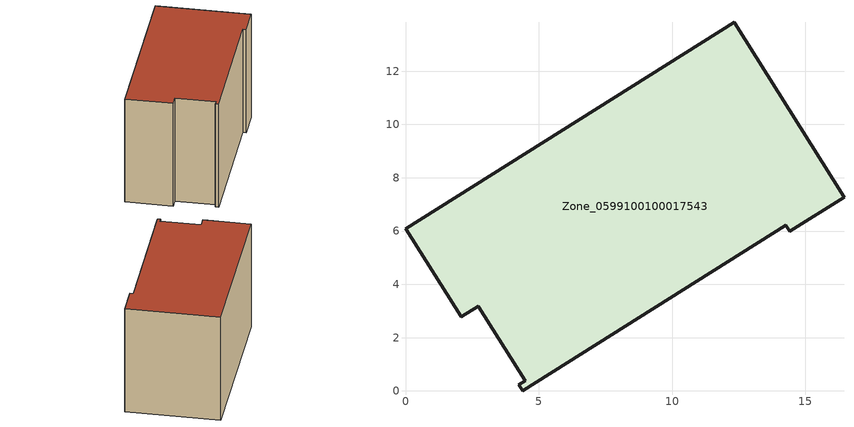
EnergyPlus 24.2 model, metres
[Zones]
Zone_0599100100017543
 floor ground (C_G): 4.5,0.38 2.73,3.18 2.1,2.78 0,6.09 12.33,13.84 16.45,7.27 14.41,5.99 14.27,6.22 4.39,0 4.25,0.23 z0
 wall outside (C_F): 14.41,5.99 16.45,7.27 12.33,13.84 0,6.09 2.1,2.78 2.73,3.18 4.5,0.38 4.25,0.23 4.39,0 14.27,6.22 14.41,5.99 z0:9.55
 roof outside (C_R): 14.27,6.22 14.41,5.99 16.45,7.27 12.33,13.84 0,6.09 2.1,2.78 2.73,3.18 4.5,0.38 4.25,0.23 4.39,0 z9.55
[BUILDING]
Pand.0599100100017543: North Axis=0; Terrain=City; Loads Convergence Tolerance Value=0.04; Temperature Convergence Tolerance Value=0.4; Solar Distribution=FullExterior; Maximum Number of Warmup Days=25; Minimum Number of Warmup Days=1
[Site:Location]
Rotterdam.The.Hague.AP_ZH_NLD Design_Conditions: Latitude=51.96; Longitude=4.45; Time Zone=1; Elevation=-4.5
[SITE:GROUNDTEMPERATURE:BUILDINGSURFACE]
18, 18, 18, 18, 18, 18, 18, 18, 18, 18, 18, 18
[MATERIAL] Thermal Absorptance=0.9; Solar Absorptance=0.7; Visible Absorptance=0.7
Name | Roughness | Thickness | Conductivity | Density | Specific Heat
G.TI.2015-2018 | MediumSmooth | 0.15 | 0.0428571 | 540 | 1210
F.TI.2015-2018 | Rough | 0.3 | 0.0666667 | 1920 | 840
R.TI.2015-2018 | MediumRough | 0.2 | 0.0333333 | 1500 | 1000
[CONSTRUCTION]
C_G: G.TI.2015-2018
C_F: F.TI.2015-2018
C_R: R.TI.2015-2018
[ZONE]
Zone_0599100100017543: Type=1; Multiplier=1; Ceiling Height=Autocalculate; Volume=Autocalculate; Floor Area=autocalculate; Part of Total Floor Area=Yes
[ZONEINFILTRATION:DESIGNFLOWRATE]
Infil_Zone_0599100100017543: Zone or ZoneList or Space or SpaceList=Zone_0599100100017543; Schedule=AlwaysOn; Design Flow Rate Calculation Method=Flow/Area; Flow Rate per Floor Area=0.0015; Constant Term Coefficient=1; Temperature Term Coefficient=0; Velocity Term Coefficient=0; Velocity Squared Term Coefficient=0
[HVACTEMPLATE:ZONE:IDEALLOADSAIRSYSTEM]
Zone_0599100100017543: Maximum Heating Supply Air Temperature=50; Minimum Cooling Supply Air Temperature=13; Maximum Heating Supply Air Humidity Ratio=0.0156; Minimum Cooling Supply Air Humidity Ratio=0.0077; Heating Limit=NoLimit; Cooling Limit=NoLimit; Dehumidification Control Type=ConstantSensibleHeatRatio; Cooling Sensible Heat Ratio=0.7; Dehumidification Setpoint=60; Humidification Control Type=None; Humidification Setpoint=30; Outdoor Air Method=None; Outdoor Air Flow Rate per Person=0.00944; Outdoor Air Flow Rate per Zone Floor Area=0; Outdoor Air Flow Rate per Zone=0; Demand Controlled Ventilation Type=None; Outdoor Air Economizer Type=NoEconomizer; Heat Recovery Type=None; Sensible Heat Recovery Effectiveness=0.7; Latent Heat Recovery Effectiveness=0.65
[ZONECONTROL:THERMOSTAT]
ThermostatControl_Zone_0599100100017543: Zone or ZoneList=Zone_0599100100017543; Control Type Schedule=DualSetpointControlType; Control 1=Thermostat_Zone_0599100100017543; Temperature Difference Between Cutout And Setpoint=0
[THERMOSTATSETPOINT:DUALSETPOINT]
Thermostat_Zone_0599100100017543: Heating Setpoint Temperature Schedule=HeatingSetpoint_Zone_0599100100017543; Cooling Setpoint Temperature Schedule=CoolingSetpoint_Zone_0599100100017543
[SCHEDULE:COMPACT]
HeatingSetpoint_Zone_0599100100017543: Through: 12/31, For: AllDays, Until: 24:00, 21
CoolingSetpoint_Zone_0599100100017543: Through: 12/31, For: AllDays, Until: 24:00, 24
DualSetpointControlType: Through: 12/31, For: AllDays, Until: 24:00, 4
AlwaysOn: Through: 12/31, For: AllDays, Until: 24:00, 1
